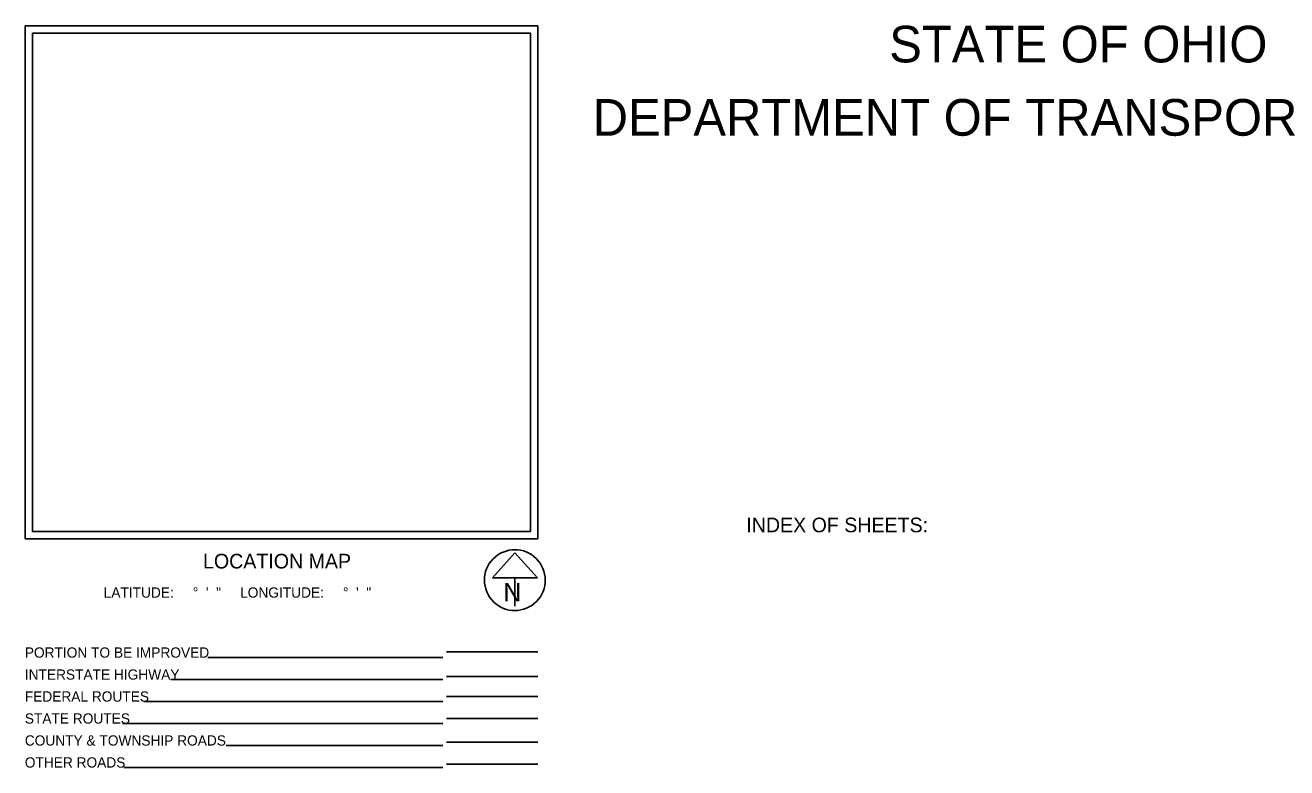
# Model space of a CAD drawing. Extents: x -42 to 202, y -27 to 49.
# Drawn here: x -41.72 to -24.49, y -16.53 to -6.4 of the extents above; entities that cross this region are included whole.
import ezdxf

# ---------------------------------------------------------------- set-up
doc = ezdxf.new("R2010")
doc.units = 0
doc.layers.add('GM_X_County', color=7, linetype='Continuous')
doc.layers.add('GM_X_Section', color=7, linetype='Continuous')

msp = doc.modelspace()

# ---------------------------------------------------------------- linework, layer by layer
at = {"layer": 'GM_X_Section'}
for p, q in [((-41.716, -6.409), (-34.716, -6.409)), ((-41.716, -6.409), (-41.716, -13.409)), ((-41.616, -6.509), (-41.616, -13.309)), ((-41.616, -6.509), (-34.816, -6.509)), ((-34.816, -6.509), (-34.816, -13.309)), ((-34.716, -6.409), (-34.716, -13.409)), ((-41.716, -13.409), (-34.716, -13.409)), ((-41.616, -13.309), (-34.816, -13.309)), ((-41.616, -13.309), (-41.616, -13.309)), ((-35.032, -13.6), (-35.339, -13.941)), ((-34.724, -13.941), (-35.032, -13.6)), ((-35.339, -13.941), (-34.724, -13.941)), ((-35.032, -13.941), (-35.032, -14.328)), ((-35.032, -13.974), (-35.032, -13.974)), ((-35.032, -13.974), (-35.032, -13.974)), ((-35.966, -14.954), (-34.716, -14.954)), ((-36.016, -15.032), (-39.223, -15.032)), ((-34.716, -15.288), (-35.966, -15.288)), ((-36.016, -15.332), (-39.727, -15.332)), ((-36.016, -15.632), (-40.097, -15.632)), ((-34.716, -15.56), (-35.966, -15.56)), ((-36.016, -15.932), (-40.387, -15.932)), ((-34.716, -15.86), (-35.966, -15.86)), ((-34.716, -16.187), (-35.966, -16.187)), ((-36.016, -16.232), (-38.971, -16.232)), ((-36.016, -16.532), (-40.369, -16.532)), ((-34.716, -16.487), (-35.966, -16.487))]:
    msp.add_line(p, q, dxfattribs=at)
msp.add_arc((-35.032, -13.974), 0.415, 129.7798, 129.7633, dxfattribs=at)

# ---------------------------------------------------------------- texts
at = {"layer": 'GM_X_County'}
for s, height, p in [('STATE OF OHIO', 0.5, (-29.921, -6.909)), ('DEPARTMENT OF TRANSPORTATION', 0.5, (-33.97, -7.909)), ('INDEX OF SHEETS:', 0.2, (-31.872, -13.321)), ('LOCATION MAP', 0.2, (-39.289, -13.815)), ('LATITUDE:     °  \'  "     LONGITUDE:     °  \'  "', 0.14, (-40.645, -14.213)), ('PORTION TO BE IMPROVED', 0.14, (-41.722, -15.032)), ('INTERSTATE HIGHWAY', 0.14, (-41.722, -15.332)), ('FEDERAL ROUTES', 0.14, (-41.722, -15.632)), ('STATE ROUTES', 0.14, (-41.722, -15.932)), ('COUNTY & TOWNSHIP ROADS', 0.14, (-41.722, -16.232)), ('OTHER ROADS', 0.14, (-41.722, -16.532))]:
    msp.add_text(s, height=height, dxfattribs=at).set_placement(p)
at = {"layer": 'GM_X_Section'}
msp.add_text('N', height=0.25, dxfattribs=at).set_placement((-35.187, -14.265))

doc.saveas('drawing.dxf')
